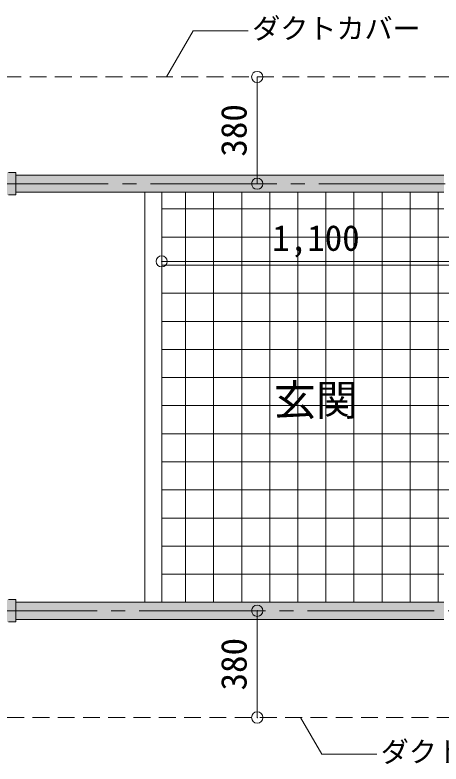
# Model space of a CAD drawing. Units: millimetres at full size, sheet at 1:50. Extents: x -9674 to 9699, y -6794 to 6791.
# Drawn here: x 3700 to 5218, y -948 to 1718 of the extents above; entities that cross this region are included whole.
import ezdxf
from ezdxf.enums import TextEntityAlignment as Align

# ---------------------------------------------------------------- set-up
doc = ezdxf.new("R2010")
doc.units = ezdxf.units.MM
doc.header["$LTSCALE"] = 50
doc.header["$PDMODE"] = 32
doc.header["$PDSIZE"] = 40
doc.linetypes.add('CHAIN2', pattern=[12, 9, -1, 1, -1])
doc.linetypes.add('DASHED1', pattern=[1.8, 1.2, -0.6])
for name, color, linetype, lineweight in [('1-0_芯', 7, 'CHAIN2', 9), ('1-2_間仕切', 3, 'Continuous', 18), ('1-3_建具', 3, 'Continuous', 18), ('1-5_設備', 7, 'Continuous', 9), ('1-6_ﾊﾞﾙｺﾆｰ・階段', 4, 'Continuous', 9), ('1-A_文字', 7, 'Continuous', 9), ('1-B_寸法', 7, 'Continuous', 9), ('1-C_梁', 7, 'DASHED1', 9)]:
    doc.layers.add(name, color=color, linetype=linetype, lineweight=lineweight)
doc.layers.add('4-2', color=4, linetype='Continuous')
doc.styles.add('ＭＳ ゴシック', font='')
doc.styles.get('ＭＳ ゴシック').set_extended_font_data('MS Gothic')

msp = doc.modelspace()

# ---------------------------------------------------------------- linework, layer by layer
at = {"layer": '1-0_芯'}
for p, q in [((-8417.5, 1117.68), (8192.5, 1117.68)), ((8192.5, -402.32), (2022.5, -402.32))]:
    msp.add_line(p, q, dxfattribs=at)
at = {"layer": '1-2_間仕切'}
for p, q in [((5227.5, 1148.68), (3702.5, 1148.68)), ((5227.5, 1087.68), (3702.5, 1087.68)), ((5227.5, -372.32), (3702.5, -372.32)), ((5227.5, -433.32), (3702.5, -433.32))]:
    msp.add_line(p, q, dxfattribs=at)
at = {"layer": '1-3_建具'}
for p, q in [((3677.5, 1077.68), (3702.5, 1077.68)), ((3677.5, -362.32), (3702.5, -362.32))]:
    msp.add_line(p, q, dxfattribs=at)
for points in [[(3677.5, 1157.68), (3702.5, 1157.68), (3702.5, 1077.68)], [(3677.5, -442.32), (3702.5, -442.32), (3702.5, -362.32)]]:
    msp.add_lwpolyline(points, dxfattribs=at)
at = {"layer": '1-5_設備'}
for p, q in [((4162.5, -372.32), (4162.5, 1087.68)), ((4222.5, -372.32), (4222.5, 1087.68))]:
    msp.add_line(p, q, dxfattribs=at)
at = {"layer": '1-6_ﾊﾞﾙｺﾆｰ・階段'}
for p, q in [((4307.5, -372.32), (4307.5, 1087.68)), ((4407.5, -372.32), (4407.5, 1087.68)), ((4507.5, -372.32), (4507.5, 1087.68)), ((4607.5, -372.32), (4607.5, 1087.68)), ((4707.5, -372.32), (4707.5, 1087.68)), ((4807.5, -372.32), (4807.5, 1087.68)), ((4907.5, -372.32), (4907.5, 1087.68)), ((5007.5, -372.32), (5007.5, 1087.68)), ((5107.5, -372.32), (5107.5, 1087.68)), ((5207.5, -372.32), (5207.5, 1087.68)), ((5227.5, 1027.68), (4222.5, 1027.68)), ((5307.5, 927.68), (4222.5, 927.68)), ((5307.5, 827.68), (4222.5, 827.68)), ((5307.5, 727.68), (4222.5, 727.68)), ((5307.5, 627.68), (4222.5, 627.68)), ((5307.5, 527.68), (4222.5, 527.68)), ((5307.5, 427.68), (4222.5, 427.68)), ((5307.5, 327.68), (4222.5, 327.68)), ((5307.5, 227.68), (4222.5, 227.68)), ((5307.5, 127.68), (4222.5, 127.68)), ((5307.5, 27.68), (4222.5, 27.68)), ((5307.5, -72.32), (4222.5, -72.32)), ((5307.5, -172.32), (4222.5, -172.32)), ((5227.5, -272.32), (4222.5, -272.32))]:
    msp.add_line(p, q, dxfattribs=at)
at = {"layer": '1-A_文字'}
for p, q in [((4240.28, 1497.68), (4334.93, 1661.61)), ((4334.93, 1661.61), (4530.84, 1661.61))]:
    msp.add_line(p, q, dxfattribs=at)
msp.add_lwpolyline([(4717.17, -782.32), (4792.63, -913.01), (4988.54, -913.01)], dxfattribs=at)
at = {"layer": '1-B_寸法'}
for p, q in [((4562.68, 1117.68), (4562.68, 1497.68)), ((4222.5, 841.26), (5322.5, 841.26)), ((4562.68, -402.32), (4562.68, -782.32))]:
    msp.add_line(p, q, dxfattribs=at)
at = {"layer": '1-B_寸法', "color": 3}
for p in [(4562.68, 1497.68), (4562.68, 1117.68), (4222.5, 841.26), (4562.68, -402.32), (4562.68, -782.32)]:
    msp.add_point(p, dxfattribs=at)
at = {"layer": '1-C_梁'}
for p, q in [((2852.5, 1497.68), (6082.5, 1497.68)), ((2052.5, -782.32), (6082.5, -782.32))]:
    msp.add_line(p, q, dxfattribs=at)
at = {"layer": '4-2'}
for points in [[(2852.5, 1077.68), (2852.5, 1157.68), (3702.5, 1077.68), (3702.5, 1157.68)], [(3702.5, 1087.68), (3702.5, 1148.68), (5227.5, 1087.68), (5227.5, 1148.68)], [(2852.5, -442.32), (2852.5, -362.32), (3702.5, -442.32), (3702.5, -362.32)], [(3702.5, -433.32), (3702.5, -372.32), (5227.5, -433.32), (5227.5, -372.32)]]:
    msp.add_solid(points, dxfattribs=at)

# ---------------------------------------------------------------- texts
at = {"layer": '1-A_文字', "style": 'ＭＳ ゴシック'}
for s, height, p in [('ダクトカバー', 73.31, (4544.95, 1611.68)), ('玄関', 110, (4621.79, 259.74)), ('ダクトカバー', 73.31, (5002.65, -963.07))]:
    msp.add_text(s, height=height, dxfattribs=at).set_placement(p, align=Align.BOTTOM_LEFT)
at = {"layer": '1-B_寸法', "style": 'ＭＳ ゴシック'}
for p in [(4552.68, 1213.93), (4552.68, -686.07)]:
    msp.add_text('380', height=91.64, rotation=90, dxfattribs=at).set_placement(p, align=Align.BOTTOM_LEFT)
msp.add_text('1,100', height=91.64, dxfattribs=at).set_placement((4616.25, 851.26), align=Align.BOTTOM_LEFT)

doc.saveas('drawing.dxf')
